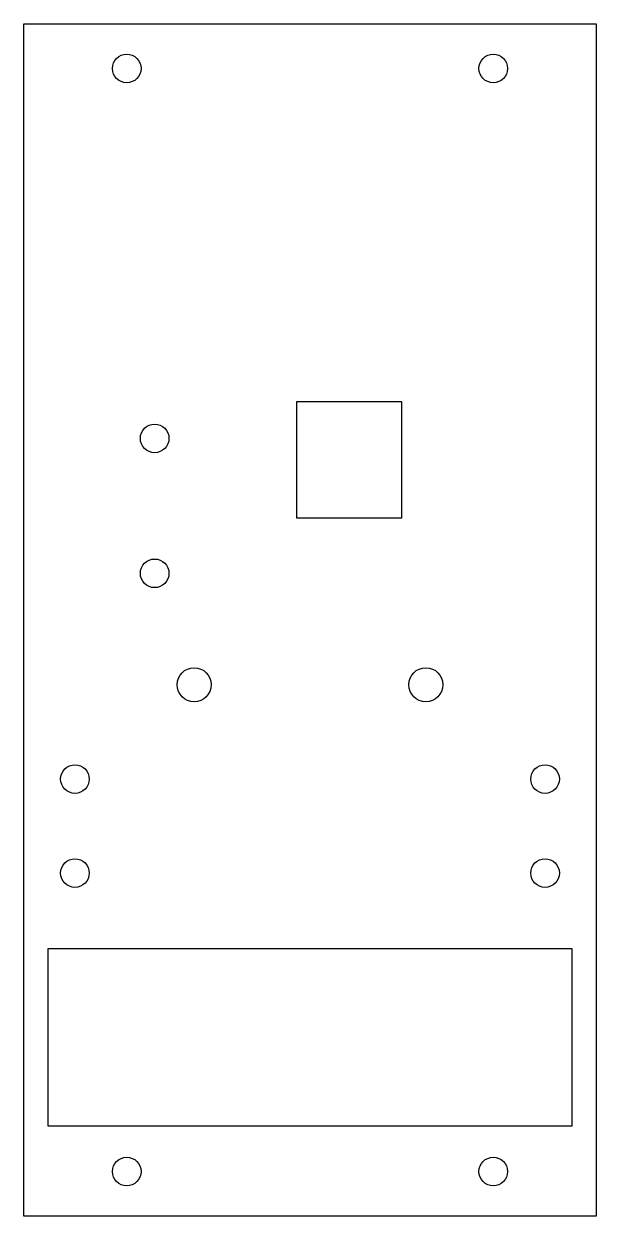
# Model space of a CAD drawing. Header units: millimetres. Extents: x -181 to -97, y -114 to 61.
import ezdxf

# ---------------------------------------------------------------- set-up
doc = ezdxf.new("R2010")
doc.units = ezdxf.units.MM
doc.layers.get('0').update_dxf_attribs({"linetype": 'CONTINUOUS'})

msp = doc.modelspace()

# ---------------------------------------------------------------- linework, layer by layer
for points in [[(-181.15, -114.35), (-181.15, 60.65), (-97.15, 60.65), (-97.15, -114.35)], [(-141.15, 5.15), (-141.15, -11.85), (-125.65, -11.85), (-125.65, 5.15)], [(-177.65, -75.1), (-177.65, -101.1), (-100.65, -101.1), (-100.65, -75.1)]]:
    msp.add_lwpolyline(points, close=True)
for centre, radius in [((-166.05, 54.1), 2.1), ((-112.25, 54.1), 2.1), ((-161.95, -0.2), 2.1), ((-161.95, -20), 2.1), ((-156.15, -36.35), 2.5), ((-122.15, -36.35), 2.5), ((-173.65, -50.2), 2.1), ((-104.65, -50.2), 2.1), ((-173.65, -64), 2.1), ((-104.65, -64), 2.1), ((-166.05, -107.8), 2.1), ((-112.25, -107.8), 2.1)]:
    msp.add_circle(centre, radius)

doc.saveas('drawing.dxf')
